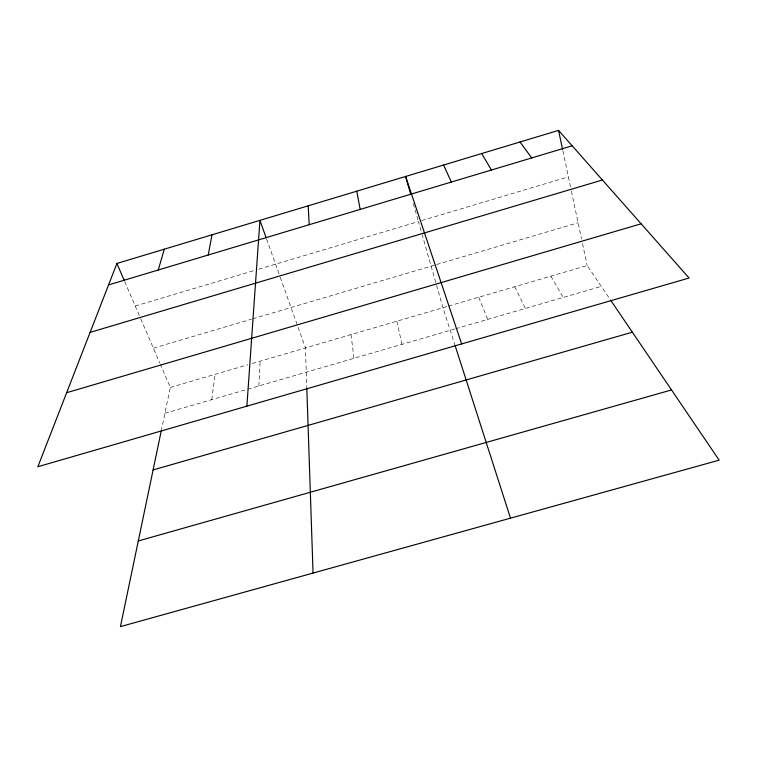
<?xml version="1.0" encoding="UTF-8"?>
<svg xmlns="http://www.w3.org/2000/svg" width="757" height="757" viewBox="0 0 757 757"><rect width="100%" height="100%" fill="white"/><g stroke="black" fill="none" stroke-linecap="round" stroke-linejoin="round"><path stroke-width="0.57" stroke-dasharray="3.79 2.84" d="M258.875 385.966L260.153 361.174M211.752 399.668L215.102 374.346M161.213 431.036L170.306 387.442L160.238 364.079M135.238 306.027L254.286 270.523M258.762 269.18L418.441 221.555L421.971 233.951M421.829 220.552L568.375 176.845M153.378 348.144L251.636 319.142M252.762 318.811L435.559 264.846M436.657 264.515L578.102 222.757M170.306 387.442L247.757 364.798M252.261 363.483L447.434 306.415M448.56 306.083L587.158 265.556L610.994 300.699M164.912 413.294L246.536 389.552M247.653 389.23L454.626 329.03M455.723 328.708L601.276 286.383M550.869 276.173L563.246 297.444M514.732 286.733L525.386 308.449M124.697 281.557L140.282 317.722M140.736 318.792L159.784 363.01M478.765 297.255L487.716 319.407M266.578 238.985L279.863 276.21M280.26 277.308L305.459 347.927L306.84 388.843M455.194 345.845L442.959 307.721L422.292 235.077M413.313 203.519L418.119 220.429M396.867 321.195L401.948 344.35M562.858 150.785L571.185 190.092M571.421 191.199L581.527 238.957M582.502 243.584L587.158 265.556M351.03 334.603L353.964 358.307"/><path stroke-width="1.14" d="M246.886 406.159L259.935 220.363L266.19 237.887M208.241 255.005L211.969 234.821M161.213 431.036L120.429 626.616L719.15 460.161L610.994 300.699M158.241 270.012L164.297 249.185M116.909 263.464L37.85 466.728L689.078 278.018L558.543 130.384L116.909 263.464L124.243 280.487M108.563 284.916L572.16 145.789M90.102 332.37L602.411 179.996M66.644 392.703L641.141 223.798M153.103 469.946L632.35 332.191M138.294 540.962L671.535 389.959M520.04 141.994L531.688 157.939M481.717 153.539L491.416 170.022M443.574 165.035L451.352 182.049M461.628 343.933L405.61 176.466L410.748 194.502M455.194 345.845L510.502 518.167M558.543 130.384L562.621 149.649M356.755 191.19L360.181 209.405M308.203 205.819L309.206 224.706M306.84 388.843L313.057 573.058"/></g></svg>
